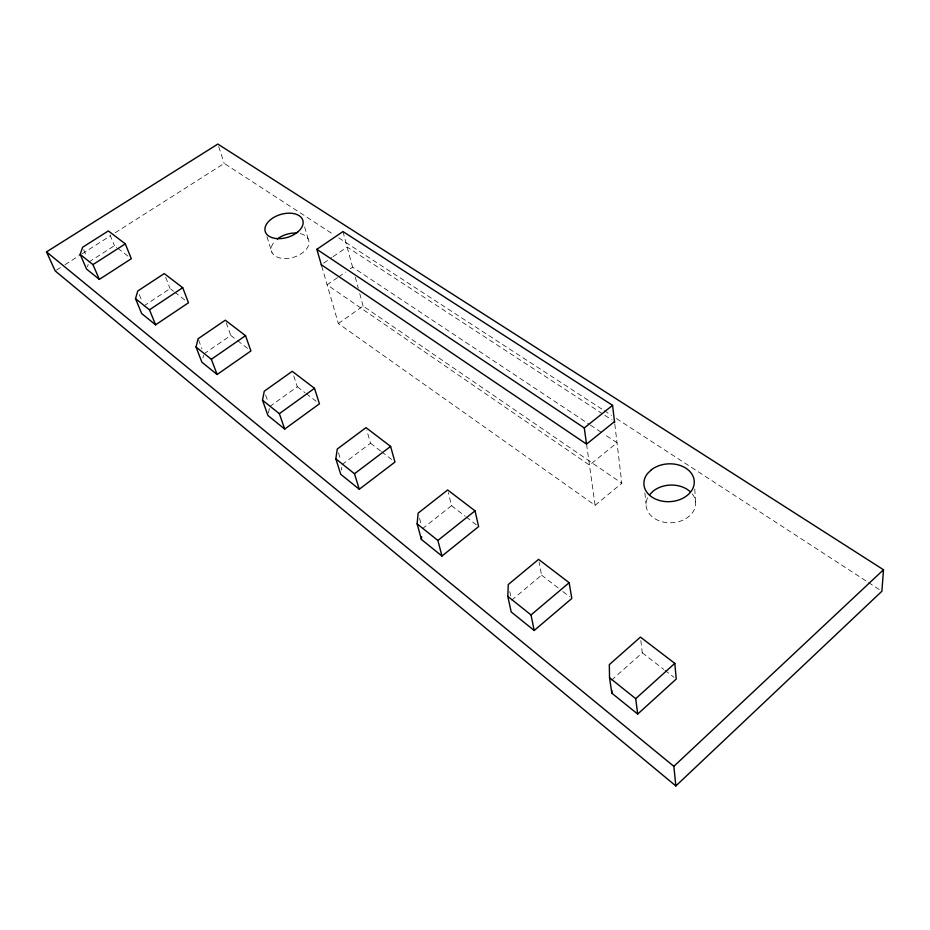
<?xml version="1.0" encoding="UTF-8"?>
<svg xmlns="http://www.w3.org/2000/svg" width="930" height="930" viewBox="0 0 930 930"><rect width="100%" height="100%" fill="white"/><g stroke="black" fill="none" stroke-linecap="round" stroke-linejoin="round"><path stroke-width="0.7" stroke-dasharray="4.65 3.49" d="M341.356 470.127L341.763 467.337M268.456 412.978L269.444 407.84M202.914 358.062L203.577 355.307M87.397 266.736L88.199 264.353M611.591 680.132L642.281 652.825L640.77 639.98M511.64 600.141L541.574 575.147L539.086 562.011M321.699 266.073L338.346 323.547L595.095 505.327L621.81 483.24L614.8 424.092M422.371 528.717L451.527 505.688L448.318 492.586M342.159 464.535L370.547 443.226L366.757 430.218M269.7 406.561L297.321 386.741L293.508 375.174M338.346 323.547L363.107 306.051L621.81 483.24M337.544 277.617L327.127 284.836L589.481 465.128L617.009 442.761L603.733 433.938M338.706 276.815L345.646 272.002M350.285 268.793L352.598 267.189L589.248 424.313M203.914 353.923L230.791 335.428L236.383 339.741M323.663 263.12L331.882 257.494M333.056 256.68L347.146 247.031L603.57 414.466M143.929 305.924L170.074 288.602L173.526 291.264M89.001 261.981L114.448 245.694L116.703 247.427M56.428 270.142L63.775 265.469M64.995 264.69L80.922 254.564M82.142 253.785L110.31 235.86M115.215 232.744L224.211 163.401L333.824 234.709M338.694 237.871L602.989 409.816M604.198 410.607L611.51 415.361M616.381 418.523L867.272 581.75M868.492 582.54L879.455 589.667M604.791 415.268L612.08 420.023M590.445 425.115L602.524 433.136M117.831 248.298L127.956 256.11M174.677 292.148L186.174 301.018M237.499 340.601L247.566 348.366M297.321 386.741L305.063 392.716M306.168 393.564L316.119 401.249M370.547 443.226L380.533 450.934M381.649 451.782L391.635 459.49M451.527 505.688L465.07 516.138M466.209 517.01L476.369 524.846M541.574 575.147L558.372 588.097M562.848 591.561L569.567 596.746M642.281 652.825L663.799 669.426M664.927 670.298L673.983 677.284M83.677 249.705L86.874 257.064M110.007 234.953L114.448 245.694M139.314 294.705L141.883 300.936M165.691 277.349L170.074 288.602M198.578 340.02L201.973 348.866M226.199 322.733L230.791 335.428M265.631 395.041L267.887 401.446M218.69 146.638L224.211 163.401M266.933 236.627L271.979 252.483M338.485 452.91L340.938 460.664M304.622 226.967L308.132 238.917M342.961 231.57L353.4 270.188M355.272 277.082L358.259 288.114M359.747 293.636L363.107 306.051M419.546 518.324L421.313 524.822M509.791 591.631L510.721 595.886M586.539 444.122L595.095 505.327M644.885 492.935L646.048 504.176M694.745 489.099L695.687 503.27M692.28 493.923A24.831 18.856 -3 0 1 671.588 522.776A24.831 18.856 -3 0 1 648.756 495.841M300.32 233.639A19.39 11.997 -16.5 0 1 303.971 251.693L300.146 254.448A19.39 11.997 -16.5 0 1 276.024 256.506A19.39 11.997 -16.5 0 1 275.315 240.765"/><path stroke-width="1.4" d="M507.792 596.363L508.257 584.54L538.598 559.383L569.16 582.715L571.811 598.467L534.192 630.494L511.198 611.928L507.792 596.363L531.03 614.939L534.192 630.494M883.5 569.753L881.884 591.248L675.843 785.943L55.196 270.921L46.5 251.891L217.841 144.057L883.5 569.753L673.855 766.32L675.843 785.943M421.395 539.423L417.128 523.857L418.14 513.116L447.667 489.971L475.021 510.849L478.625 526.589L441.959 556.035L421.395 539.423L421.639 536.75M335.823 458.839L337.265 449.039L366.002 427.626L390.612 446.412L394.959 462.059L359.271 489.261L340.764 474.323L335.823 458.839L354.481 473.754L359.271 489.261M262.493 400.191L264.271 391.204L292.229 371.314L314.503 388.31L319.443 403.806L284.708 429.067L267.968 415.547L262.493 400.191L279.349 413.676L284.708 429.067M196.032 347.041L198.09 338.752L225.281 320.199L245.532 335.66L250.914 350.959L217.132 374.499L201.903 362.212L196.032 347.041L211.343 359.282L217.132 374.499M135.513 298.635L137.78 290.974L164.238 273.594L182.722 287.707L188.476 302.785L155.601 324.814L141.697 313.596L135.513 298.635L149.474 309.806L155.601 324.814M80.166 254.378L82.619 247.252L108.345 230.931L125.294 243.869L131.328 258.703L99.336 279.395L86.595 269.107L80.166 254.378L92.954 264.608L99.336 279.395M649.524 494.76L653.488 490.842A24.831 18.856 -3 0 1 690.467 491.924M637.689 714.066L676.25 679.028L674.808 663.369L640.433 637.12L609.324 664.613L609.534 677.726L611.824 693.176L637.689 714.066L635.713 698.663L609.534 677.726M635.713 698.663L674.808 663.369M531.03 614.939L569.16 582.715M614.509 421.616L586.539 444.122L321.315 264.736M441.959 556.035L437.879 540.458L475.021 510.849M586.481 443.715L584.273 427.951L612.579 405.341L342.961 231.57L316.851 249.321L321.629 265.817M354.481 473.754L390.612 446.412M279.349 413.676L314.503 388.31M211.343 359.282L245.532 335.66M149.474 309.806L182.722 287.707M92.954 264.608L125.294 243.869M316.851 249.321L584.273 427.951M417.128 523.857L437.879 540.458M46.5 251.891L673.855 766.32M612.579 405.341L614.637 422.65M611.777 690.281L611.824 693.176M277.256 239.056A19.39 11.997 -16.5 0 1 296.682 233.093M651.453 469.685L647.431 473.626A25.215 18.914 -3.4 0 0 666.566 501.654A25.215 18.914 -3.4 0 0 692.862 475.881A25.215 18.914 -3.4 0 0 651.453 469.685M298.03 231.756L294.147 234.511A19.623 11.95 -16.5 0 1 265.062 230.838A19.623 11.95 -16.5 0 1 289.939 213.191A19.623 11.95 -16.5 0 1 298.03 231.756"/></g></svg>
